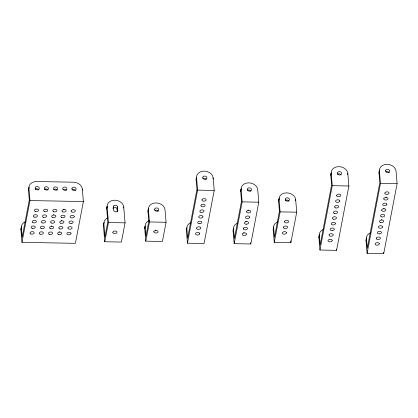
<?xml version="1.0" encoding="UTF-8"?>
<svg xmlns="http://www.w3.org/2000/svg" width="418" height="418" viewBox="0 0 418 418"><rect width="100%" height="100%" fill="white"/><g stroke="black" fill="none" stroke-linecap="round" stroke-linejoin="round"><path stroke-width="0.63" d="M21.334 227.638L22.149 237.319L29.307 199.909L28.492 190.227L28.91 188.043A8.386 6.589 10.8 0 1 36.664 181.537L73.463 182.206A8.386 6.589 10.8 0 1 82.336 189.009L83.386 201.544L75.397 243.323L21.971 242.356L20.916 229.822L21.334 227.638A8.386 6.589 10.8 0 1 25.378 221.791M21.971 242.356L29.96 200.577L28.91 188.043M82.127 190.106L82.336 189.009M103.863 223.708L104.955 236.713L107.792 221.885L106.7 208.875L107.118 206.691A8.386 6.589 10.8 0 1 114.872 200.185A8.386 6.589 10.8 0 1 123.738 206.994L125.071 222.851L121.398 242.053L104.777 241.75L103.445 225.892L103.863 223.708A8.386 6.589 10.8 0 1 107.901 217.856M104.777 241.75L108.45 222.554L107.118 206.691M113.038 208.446L113.351 206.805A2.095 1.646 10.8 0 1 115.29 205.181A2.095 1.646 10.8 0 1 117.505 206.879L117.787 210.207L117.474 211.848M117.28 211.555L117.087 209.068L117.505 206.879M123.529 208.086L123.738 206.994M145.145 226.446L145.96 236.128L148.798 221.3L147.982 211.618L148.4 209.434A8.386 6.589 10.8 0 1 156.154 202.929A8.386 6.589 10.8 0 1 165.021 209.737L166.077 222.266L162.403 241.468L145.783 241.165L144.727 228.636L145.145 226.446A8.386 6.589 10.8 0 1 149.184 220.599M145.783 241.165L149.456 221.963L148.4 209.434M186.82 228.479L187.63 238.155L196.946 189.458L196.136 179.777L196.554 177.593A8.386 6.589 10.8 0 1 204.303 171.087A8.386 6.589 10.8 0 1 213.175 177.896L214.225 190.425L204.073 243.495L187.452 243.198L186.402 230.663L186.82 228.479A8.386 6.589 10.8 0 1 190.859 222.632M187.452 243.198L197.604 190.127L196.554 177.593M212.966 178.988L213.175 177.896M233.537 228.949L234.352 238.631L241.505 201.22L240.695 191.543L241.113 189.354A8.386 6.589 10.8 0 1 248.862 182.849A8.386 6.589 10.8 0 1 257.734 189.657L258.784 202.192L250.795 243.971L234.174 243.668L233.119 231.133L233.537 228.949A8.386 6.589 10.8 0 1 237.576 223.102M234.174 243.668L242.163 201.889L241.113 189.354M273.633 227.653L274.443 237.335L279.443 211.215L278.628 201.533L279.046 199.349A8.386 6.589 10.8 0 1 286.8 192.844A8.386 6.589 10.8 0 1 295.667 199.652L296.723 212.182L290.886 242.675L274.265 242.372L273.215 229.837L273.633 227.653A8.386 6.589 10.8 0 1 277.672 221.806M274.265 242.372L280.102 211.884L279.046 199.349M295.458 200.744L295.667 199.652M319.315 235.324L320.125 245L331.599 185.012L330.79 175.335L331.208 173.146A8.386 6.589 10.8 0 1 338.956 166.641A8.386 6.589 10.8 0 1 347.828 173.449L348.878 185.984L336.568 250.34L319.948 250.042L318.897 237.508L319.315 235.324A8.386 6.589 10.8 0 1 323.354 229.477M319.948 250.042L332.258 185.681L331.208 173.146M347.619 174.541L347.828 173.449M366.455 238.652L367.265 248.334L379.821 182.697L379.011 173.021L379.429 170.831A8.386 6.589 10.8 0 1 387.178 164.326A8.386 6.589 10.8 0 1 396.05 171.134L397.1 183.669L383.708 253.674L367.088 253.371L366.037 240.836L366.455 238.652A8.386 6.589 10.8 0 1 370.494 232.805M367.088 253.371L380.479 183.366L379.429 170.831M246.322 221.341L245.993 221.352A2.095 1.27 -4.8 0 1 245.674 221.331M380.479 183.366L397.1 183.669M332.258 185.681L348.878 185.984M197.604 190.127L214.225 190.425M242.163 201.889L258.784 202.192M29.96 200.577L83.386 201.544M280.102 211.884L296.723 212.182M149.456 221.963L166.077 222.266M108.45 222.554L125.071 222.851M383.604 252.42L383.708 253.674M336.464 249.086L336.568 250.34M290.729 240.794L290.886 242.675M250.685 242.717L250.795 243.971M113.351 206.805L113.628 210.134A2.095 1.646 10.8 0 0 115.849 211.837A2.095 1.646 10.8 0 0 117.787 210.207M285.374 200.483A2.095 1.646 10.8 0 1 288.875 201.21M273.215 229.837A8.386 6.589 10.8 0 1 273.868 226.833M278.628 201.533A8.386 6.589 10.8 0 1 279.046 198.999M279.281 198.529A8.386 6.589 10.8 0 1 279.564 198.08M72.037 189.845A2.095 1.646 10.8 0 1 75.392 190.326M61.827 220.521A2.095 1.27 -4.8 0 1 61.279 220.537M59.649 231.812A2.095 1.27 -4.8 0 1 59.1 231.823M51.942 225.934A2.095 1.27 -4.8 0 1 51.398 226.013M53.927 214.674A2.095 1.27 -4.8 0 1 53.384 214.727M64.116 209.214A2.095 1.27 -4.8 0 1 63.573 209.251M28.492 190.227A8.386 6.589 10.8 0 1 29.145 187.222M63.045 189.526A2.095 1.646 10.8 0 1 66.279 190.294M53.734 189.432A2.095 1.646 10.8 0 1 57.01 190.018M35.232 189.176A2.095 1.646 10.8 0 1 38.775 189.986M44.381 189.391A2.095 1.646 10.8 0 1 47.945 190.091M20.916 229.822A8.386 6.589 10.8 0 1 21.569 226.817M233.119 231.133A8.386 6.589 10.8 0 1 233.772 228.129M240.695 191.543A8.386 6.589 10.8 0 1 240.93 189.49M241.113 189.004A8.386 6.589 10.8 0 1 241.348 188.534M244.164 232.633A2.095 1.27 -4.8 0 1 243.511 232.617M248.48 210.05A2.095 1.27 -4.8 0 1 247.832 210.04M247.67 190.321A2.095 1.646 10.8 0 1 250.936 191.214M103.445 225.892A8.386 6.589 10.8 0 1 103.863 223.358M104.098 222.888A8.386 6.589 10.8 0 1 104.38 222.439M106.7 208.875A8.386 6.589 10.8 0 1 107.118 206.34M113.142 208.164A2.095 1.646 10.8 0 1 115.415 207.432A2.095 1.646 10.8 0 1 117.087 209.068M147.982 211.618A8.386 6.589 10.8 0 1 148.636 208.613M154.958 210.4A2.095 1.646 10.8 0 1 158.229 211.289M144.727 228.636A8.386 6.589 10.8 0 1 145.145 226.096M155.773 230.13A2.095 1.27 -4.8 0 1 155.444 230.14M186.402 230.663A8.386 6.589 10.8 0 1 187.055 227.658M196.136 179.777A8.386 6.589 10.8 0 1 196.554 177.242M202.876 178.726A2.095 1.646 10.8 0 1 206.231 179.207M385.751 171.965A2.095 1.646 10.8 0 1 389.106 172.446M386.357 197.061A2.095 1.27 -4.8 0 1 385.72 197.176M382.042 219.643A2.095 1.27 -4.8 0 1 381.399 219.753M384.199 208.352A2.095 1.27 -4.8 0 1 383.557 208.462M366.037 240.836A8.386 6.589 10.8 0 1 366.69 237.832M379.011 173.021A8.386 6.589 10.8 0 1 379.659 170.011M318.897 237.508A8.386 6.589 10.8 0 1 319.545 234.503M330.79 175.335A8.386 6.589 10.8 0 1 331.208 172.796M337.53 174.28A2.095 1.646 10.8 0 1 341.031 175.006M71.948 188.565L71.948 188.826A2.095 1.646 10.8 0 0 74.164 190.524A2.095 1.646 10.8 0 0 76.102 188.899L76.055 188.638A2.095 1.646 10.8 0 0 73.882 187.196A2.095 1.646 10.8 0 0 71.948 188.565M154.639 209.287L154.634 209.549A2.095 1.646 10.8 0 0 156.849 211.247A2.095 1.646 10.8 0 0 158.788 209.622L158.741 209.361A2.095 1.646 10.8 0 0 156.572 207.918A2.095 1.646 10.8 0 0 154.639 209.287M202.787 177.446L202.782 177.707A2.095 1.646 10.8 0 0 205.003 179.406A2.095 1.646 10.8 0 0 206.941 177.781L206.894 177.519A2.095 1.646 10.8 0 0 204.721 176.077A2.095 1.646 10.8 0 0 202.787 177.446M247.346 189.208L247.346 189.469A2.095 1.646 10.8 0 0 249.562 191.172A2.095 1.646 10.8 0 0 251.5 189.542L251.453 189.281A2.095 1.646 10.8 0 0 249.28 187.844A2.095 1.646 10.8 0 0 247.346 189.208M285.285 199.203L285.28 199.464A2.095 1.646 10.8 0 0 287.495 201.162A2.095 1.646 10.8 0 0 289.434 199.538L289.387 199.276A2.095 1.646 10.8 0 0 287.218 197.834A2.095 1.646 10.8 0 0 285.285 199.203M337.441 173L337.441 173.261A2.095 1.646 10.8 0 0 339.656 174.964A2.095 1.646 10.8 0 0 341.595 173.339L341.548 173.078A2.095 1.646 10.8 0 0 339.379 171.636A2.095 1.646 10.8 0 0 337.441 173M385.662 170.685L385.657 170.946A2.095 1.646 10.8 0 0 387.878 172.65A2.095 1.646 10.8 0 0 389.816 171.019L389.769 170.763A2.095 1.646 10.8 0 0 387.596 169.321A2.095 1.646 10.8 0 0 385.662 170.685M383.797 198.722L383.781 198.926A2.095 1.27 -4.8 0 0 385.96 200.029A2.095 1.27 -4.8 0 0 387.961 198.597L387.925 198.404A2.095 1.27 -4.8 0 0 386.117 197.489A2.095 1.27 -4.8 0 0 383.975 198.331L383.797 198.722M67.925 227.894L67.909 228.092A2.095 1.27 -4.8 0 0 69.754 229.205A2.095 1.27 -4.8 0 0 72.016 228.165L72.079 227.967A2.095 1.27 -4.8 0 0 70.245 226.655A2.095 1.27 -4.8 0 0 67.925 227.894M71.164 210.954L71.149 211.158A2.095 1.27 -4.8 0 0 72.993 212.271A2.095 1.27 -4.8 0 0 75.256 211.231L75.318 211.033A2.095 1.27 -4.8 0 0 73.484 209.721A2.095 1.27 -4.8 0 0 71.164 210.954M71.013 233.411L70.997 233.61A2.095 1.27 -4.8 0 1 68.677 234.848A2.095 1.27 -4.8 0 1 66.843 233.537L66.906 233.338A2.095 1.27 -4.8 0 1 69.163 232.298A2.095 1.27 -4.8 0 1 71.013 233.411M112.844 232.267L112.834 232.465A2.095 1.27 -4.8 0 0 114.678 233.578A2.095 1.27 -4.8 0 0 116.936 232.539L117.014 232.142A2.095 1.27 -4.8 0 0 115.169 231.029A2.095 1.27 -4.8 0 0 112.912 232.068L112.844 232.267M153.85 231.676L153.84 231.88A2.095 1.27 -4.8 0 0 155.684 232.993A2.095 1.27 -4.8 0 0 157.941 231.953L158.02 231.556A2.095 1.27 -4.8 0 0 156.17 230.443A2.095 1.27 -4.8 0 0 153.913 231.478L153.85 231.676M196.601 228.066L196.591 228.265A2.095 1.27 -4.8 0 0 198.435 229.377A2.095 1.27 -4.8 0 0 200.692 228.338L200.755 228.139A2.095 1.27 -4.8 0 0 198.921 226.828A2.095 1.27 -4.8 0 0 196.601 228.066M199.689 233.584L199.679 233.782A2.095 1.27 -4.8 0 1 197.353 235.02A2.095 1.27 -4.8 0 1 195.519 233.709L195.587 233.51A2.095 1.27 -4.8 0 1 197.845 232.471A2.095 1.27 -4.8 0 1 199.689 233.584M201.999 199.841L201.988 200.039A2.095 1.27 -4.8 0 0 203.832 201.152A2.095 1.27 -4.8 0 0 206.09 200.112L206.158 199.914A2.095 1.27 -4.8 0 0 204.324 198.602A2.095 1.27 -4.8 0 0 201.999 199.841M243.323 228.536L243.307 228.735A2.095 1.27 -4.8 0 0 245.157 229.848A2.095 1.27 -4.8 0 0 247.414 228.808L247.477 228.609A2.095 1.27 -4.8 0 0 245.643 227.298A2.095 1.27 -4.8 0 0 243.323 228.536M246.563 211.602L246.547 211.801A2.095 1.27 -4.8 0 0 248.396 212.914A2.095 1.27 -4.8 0 0 250.654 211.874L250.716 211.675A2.095 1.27 -4.8 0 0 248.882 210.364A2.095 1.27 -4.8 0 0 246.563 211.602M246.411 234.054L246.395 234.258A2.095 1.27 -4.8 0 1 244.075 235.491A2.095 1.27 -4.8 0 1 242.241 234.179L242.304 233.981A2.095 1.27 -4.8 0 1 244.561 232.946A2.095 1.27 -4.8 0 1 246.411 234.054M283.414 227.24L283.404 227.439A2.095 1.27 -4.8 0 0 285.248 228.552A2.095 1.27 -4.8 0 0 287.506 227.512L287.574 227.314A2.095 1.27 -4.8 0 0 285.74 226.002A2.095 1.27 -4.8 0 0 283.414 227.24M284.496 221.597L284.486 221.796A2.095 1.27 -4.8 0 0 286.33 222.909A2.095 1.27 -4.8 0 0 288.587 221.869L288.65 221.671A2.095 1.27 -4.8 0 0 286.816 220.359A2.095 1.27 -4.8 0 0 284.496 221.597M286.502 232.758L286.492 232.962A2.095 1.27 -4.8 0 1 284.172 234.195A2.095 1.27 -4.8 0 1 282.338 232.883L282.401 232.685A2.095 1.27 -4.8 0 1 284.658 231.65A2.095 1.27 -4.8 0 1 286.502 232.758M329.097 234.911L329.123 235.303A2.095 1.27 -4.8 0 0 330.931 236.222A2.095 1.27 -4.8 0 0 333.073 235.376L333.25 234.984A2.095 1.27 -4.8 0 0 331.417 233.672A2.095 1.27 -4.8 0 0 329.097 234.911M332.185 240.428L332.174 240.627A2.095 1.27 -4.8 0 1 329.849 241.865A2.095 1.27 -4.8 0 1 328.015 240.554L328.083 240.355A2.095 1.27 -4.8 0 1 330.34 239.315A2.095 1.27 -4.8 0 1 332.185 240.428M336.657 195.394L336.642 195.593A2.095 1.27 -4.8 0 0 338.491 196.706A2.095 1.27 -4.8 0 0 340.748 195.666L340.811 195.467A2.095 1.27 -4.8 0 0 338.977 194.156A2.095 1.27 -4.8 0 0 336.657 195.394M339.745 200.917L339.729 201.115A2.095 1.27 -4.8 0 1 337.41 202.354A2.095 1.27 -4.8 0 1 335.576 201.037L335.753 200.645A2.095 1.27 -4.8 0 1 337.896 199.804A2.095 1.27 -4.8 0 1 339.703 200.718L339.745 200.917M376.237 238.239L376.226 238.438A2.095 1.27 -4.8 0 0 378.071 239.551A2.095 1.27 -4.8 0 0 380.328 238.511L380.39 238.312A2.095 1.27 -4.8 0 0 378.556 237.001A2.095 1.27 -4.8 0 0 376.237 238.239M379.325 243.757L379.314 243.96A2.095 1.27 -4.8 0 1 376.989 245.194A2.095 1.27 -4.8 0 1 375.155 243.882L375.223 243.684A2.095 1.27 -4.8 0 1 377.48 242.649A2.095 1.27 -4.8 0 1 379.325 243.757M384.873 193.079L384.863 193.278A2.095 1.27 -4.8 0 0 386.707 194.391A2.095 1.27 -4.8 0 0 388.965 193.351L389.043 192.954A2.095 1.27 -4.8 0 0 387.199 191.841A2.095 1.27 -4.8 0 0 384.941 192.881L384.873 193.079M386.885 204.245L386.869 204.444A2.095 1.27 -4.8 0 1 384.55 205.682A2.095 1.27 -4.8 0 1 382.716 204.371L382.778 204.172A2.095 1.27 -4.8 0 1 385.035 203.132A2.095 1.27 -4.8 0 1 386.885 204.245M381.639 210.134L381.624 210.212A2.095 1.27 -4.8 0 0 384.738 211.106A2.095 1.27 -4.8 0 0 384.873 208.932A2.095 1.27 -4.8 0 0 381.634 210.014L381.639 210.134M74.237 216.676L74.174 216.874A2.095 1.27 -4.8 0 1 72.079 217.914A2.095 1.27 -4.8 0 1 70.109 216.999L70.067 216.801A2.095 1.27 -4.8 0 1 72.403 215.364L72.727 215.385A2.095 1.27 -4.8 0 1 74.237 216.676M202.918 216.848L202.855 217.046A2.095 1.27 -4.8 0 1 200.76 218.086A2.095 1.27 -4.8 0 1 198.79 217.167L198.749 216.973A2.095 1.27 -4.8 0 1 201.084 215.536L201.403 215.557A2.095 1.27 -4.8 0 1 202.918 216.848M249.635 217.323L249.572 217.522A2.095 1.27 -4.8 0 1 247.477 218.557A2.095 1.27 -4.8 0 1 245.507 217.642L245.47 217.444A2.095 1.27 -4.8 0 1 247.801 216.007L248.125 216.033A2.095 1.27 -4.8 0 1 249.635 217.323M335.414 223.693L335.346 223.891A2.095 1.27 -4.8 0 1 333.256 224.931A2.095 1.27 -4.8 0 1 331.281 224.017L331.244 223.818A2.095 1.27 -4.8 0 1 333.58 222.381L333.898 222.402A2.095 1.27 -4.8 0 1 335.414 223.693M382.554 227.026L382.491 227.225A2.095 1.27 -4.8 0 1 380.396 228.259A2.095 1.27 -4.8 0 1 378.426 227.345L378.384 227.146A2.095 1.27 -4.8 0 1 380.72 225.71L381.038 225.736A2.095 1.27 -4.8 0 1 382.554 227.026M201.1 205.092L200.985 205.285A2.095 1.27 -4.8 0 0 202.756 206.795A2.095 1.27 -4.8 0 0 205.086 205.358L205.05 205.165A2.095 1.27 -4.8 0 0 203.242 204.245A2.095 1.27 -4.8 0 0 201.1 205.092M71.164 223.546L70.835 223.557A2.095 1.27 -4.8 0 1 69.116 222.831L69.027 222.642A2.095 1.27 -4.8 0 1 71.321 221.007L71.645 221.033A2.095 1.27 -4.8 0 1 72.904 221.566L73.04 221.739A2.095 1.27 -4.8 0 1 71.164 223.546M199.846 223.719L199.517 223.729A2.095 1.27 -4.8 0 1 197.798 223.003L197.709 222.815A2.095 1.27 -4.8 0 1 200.003 221.179L200.326 221.206A2.095 1.27 -4.8 0 1 201.586 221.739L201.722 221.911A2.095 1.27 -4.8 0 1 199.846 223.719M246.563 224.194L246.233 224.205A2.095 1.27 -4.8 0 1 244.514 223.473L244.425 223.285A2.095 1.27 -4.8 0 1 246.724 221.655L247.043 221.676A2.095 1.27 -4.8 0 1 248.302 222.209L248.438 222.381A2.095 1.27 -4.8 0 1 246.563 224.194M332.336 230.564L332.012 230.574A2.095 1.27 -4.8 0 1 330.293 229.848L330.204 229.66A2.095 1.27 -4.8 0 1 332.498 228.024L332.822 228.05A2.095 1.27 -4.8 0 1 334.076 228.583L334.217 228.756A2.095 1.27 -4.8 0 1 332.336 230.564M379.481 233.897L379.152 233.908A2.095 1.27 -4.8 0 1 377.433 233.176L377.344 232.988A2.095 1.27 -4.8 0 1 379.638 231.358L379.962 231.379A2.095 1.27 -4.8 0 1 381.221 231.912L381.357 232.084A2.095 1.27 -4.8 0 1 379.481 233.897M62.799 211.916A2.095 1.27 -4.8 0 0 66.117 210.855A2.095 1.27 -4.8 0 0 63.196 209.711A2.095 1.27 -4.8 0 0 62.799 211.916M61.796 217.59A2.095 1.27 -4.8 0 0 65.046 216.446A2.095 1.27 -4.8 0 0 62.031 215.38A2.095 1.27 -4.8 0 0 61.796 217.59M60.537 223.165A2.095 1.27 -4.8 0 0 63.938 222.224A2.095 1.27 -4.8 0 0 61.159 220.96A2.095 1.27 -4.8 0 0 60.537 223.165M59.79 228.928A2.095 1.27 -4.8 0 0 62.893 227.627A2.095 1.27 -4.8 0 0 59.717 226.734A2.095 1.27 -4.8 0 0 59.79 228.928M58.363 234.446A2.095 1.27 -4.8 0 0 61.775 233.526A2.095 1.27 -4.8 0 0 59.016 232.246A2.095 1.27 -4.8 0 0 58.363 234.446M49.162 234.279A2.095 1.27 -4.8 0 0 52.574 233.359A2.095 1.27 -4.8 0 0 49.82 232.079A2.095 1.27 -4.8 0 0 49.162 234.279M50.588 228.761A2.095 1.27 -4.8 0 0 53.692 227.46A2.095 1.27 -4.8 0 0 50.515 226.566A2.095 1.27 -4.8 0 0 50.588 228.761M52.595 217.423A2.095 1.27 -4.8 0 0 55.845 216.278A2.095 1.27 -4.8 0 0 52.835 215.218A2.095 1.27 -4.8 0 0 52.595 217.423M53.598 211.748A2.095 1.27 -4.8 0 0 56.916 210.688A2.095 1.27 -4.8 0 0 53.995 209.543A2.095 1.27 -4.8 0 0 53.598 211.748M44.397 211.581A2.095 1.27 -4.8 0 0 47.715 210.52A2.095 1.27 -4.8 0 0 44.794 209.376A2.095 1.27 -4.8 0 0 44.397 211.581M43.394 217.255A2.095 1.27 -4.8 0 0 46.644 216.111A2.095 1.27 -4.8 0 0 43.634 215.051A2.095 1.27 -4.8 0 0 43.394 217.255M41.387 228.594A2.095 1.27 -4.8 0 0 44.491 227.293A2.095 1.27 -4.8 0 0 41.319 226.399A2.095 1.27 -4.8 0 0 41.387 228.594M39.961 234.111A2.095 1.27 -4.8 0 0 43.378 233.192A2.095 1.27 -4.8 0 0 40.619 231.912A2.095 1.27 -4.8 0 0 39.961 234.111M30.76 233.944A2.095 1.27 -4.8 0 0 34.177 233.025A2.095 1.27 -4.8 0 0 31.418 231.744A2.095 1.27 -4.8 0 0 30.76 233.944M32.186 228.427A2.095 1.27 -4.8 0 0 35.29 227.126A2.095 1.27 -4.8 0 0 32.118 226.232A2.095 1.27 -4.8 0 0 32.186 228.427M34.192 217.088A2.095 1.27 -4.8 0 0 37.442 215.944A2.095 1.27 -4.8 0 0 34.433 214.883A2.095 1.27 -4.8 0 0 34.192 217.088M35.201 211.414A2.095 1.27 -4.8 0 0 38.513 210.353A2.095 1.27 -4.8 0 0 35.593 209.209A2.095 1.27 -4.8 0 0 35.201 211.414M51.336 222.998A2.095 1.27 -4.8 0 0 54.737 222.057A2.095 1.27 -4.8 0 0 51.963 220.793A2.095 1.27 -4.8 0 0 51.336 222.998M42.134 222.831A2.095 1.27 -4.8 0 0 45.536 221.89A2.095 1.27 -4.8 0 0 42.761 220.631A2.095 1.27 -4.8 0 0 42.134 222.831M32.933 222.663A2.095 1.27 -4.8 0 0 36.34 221.728A2.095 1.27 -4.8 0 0 33.56 220.464A2.095 1.27 -4.8 0 0 32.933 222.663M63.243 189.662A2.095 1.646 10.8 0 0 66.791 189.38A2.095 1.646 10.8 0 0 64.435 187.039A2.095 1.646 10.8 0 0 63.243 189.662M54.147 189.589A2.095 1.646 10.8 0 0 57.632 189.108A2.095 1.646 10.8 0 0 55.087 186.888A2.095 1.646 10.8 0 0 54.147 189.589M45.113 189.558A2.095 1.646 10.8 0 0 48.478 188.764A2.095 1.646 10.8 0 0 45.672 186.762A2.095 1.646 10.8 0 0 45.113 189.558M35.849 189.344A2.095 1.646 10.8 0 0 39.266 188.659A2.095 1.646 10.8 0 0 36.549 186.58A2.095 1.646 10.8 0 0 35.849 189.344M200.948 212.344A2.095 1.27 -4.8 0 0 204.01 211.006A2.095 1.27 -4.8 0 0 200.802 210.149A2.095 1.27 -4.8 0 0 200.948 212.344M380.584 222.517A2.095 1.27 -4.8 0 0 383.646 221.179A2.095 1.27 -4.8 0 0 380.437 220.328A2.095 1.27 -4.8 0 0 380.584 222.517M381.66 216.874A2.095 1.27 -4.8 0 0 384.722 215.536A2.095 1.27 -4.8 0 0 381.514 214.68A2.095 1.27 -4.8 0 0 381.66 216.874M334.52 213.541A2.095 1.27 -4.8 0 0 337.582 212.203A2.095 1.27 -4.8 0 0 334.374 211.351A2.095 1.27 -4.8 0 0 334.52 213.541M335.602 207.898A2.095 1.27 -4.8 0 0 338.664 206.56A2.095 1.27 -4.8 0 0 335.455 205.708A2.095 1.27 -4.8 0 0 335.602 207.898M333.444 219.189A2.095 1.27 -4.8 0 0 336.506 217.851A2.095 1.27 -4.8 0 0 333.298 216.999A2.095 1.27 -4.8 0 0 333.444 219.189"/></g></svg>
